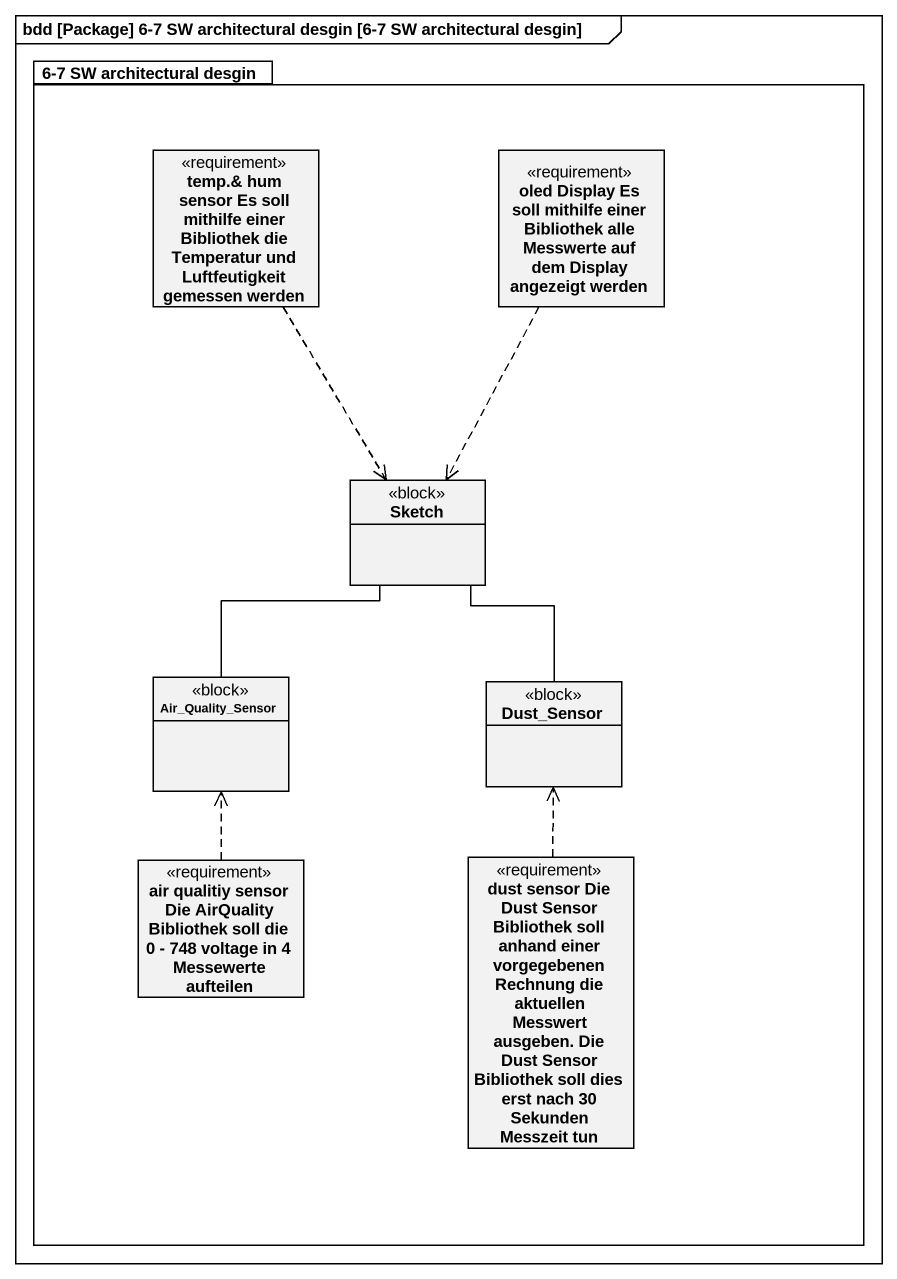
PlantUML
@startuml
mainframe bdd [Package] 6-7 SW architectural desgin [6-7 SW architectural desgin]
hide circle
hide empty members
package "6-7 SW architectural desgin" as p6_7_SW_architectural_desgin {
  class "temp.& hum sensor Es soll mithilfe einer Bibliothek die Temperatur und Luftfeutigkeit gemessen werden" as temp_hum_sensor_Es_soll <<requirement>>
  class "oled Display Es soll mithilfe einer Bibliothek alle Messwerte auf dem Display angezeigt werden" as oled_Display_Es_soll <<requirement>>
  class Sketch <<block>>
  class Air_Quality_Sensor <<block>>
  class Dust_Sensor <<block>>
  class "air qualitiy sensor Die AirQuality Bibliothek soll die 0 - 748 voltage in 4 Messewerte aufteilen" as air_qualitiy_sensor_Die <<requirement>>
  class "dust sensor Die Dust Sensor Bibliothek soll anhand einer vorgegebenen Rechnung die aktuellen Messwert ausgeben. Die Dust Sensor Bibliothek soll dies erst nach 30 Sekunden Messzeit tun" as dust_sensor_Die_Dust_Sensor <<requirement>>
}
temp_hum_sensor_Es_soll ..> Sketch
oled_Display_Es_soll ..> Sketch
Sketch -- Air_Quality_Sensor
Sketch -- Dust_Sensor
air_qualitiy_sensor_Die .up.> Air_Quality_Sensor
dust_sensor_Die_Dust_Sensor .up.> Dust_Sensor
@enduml
